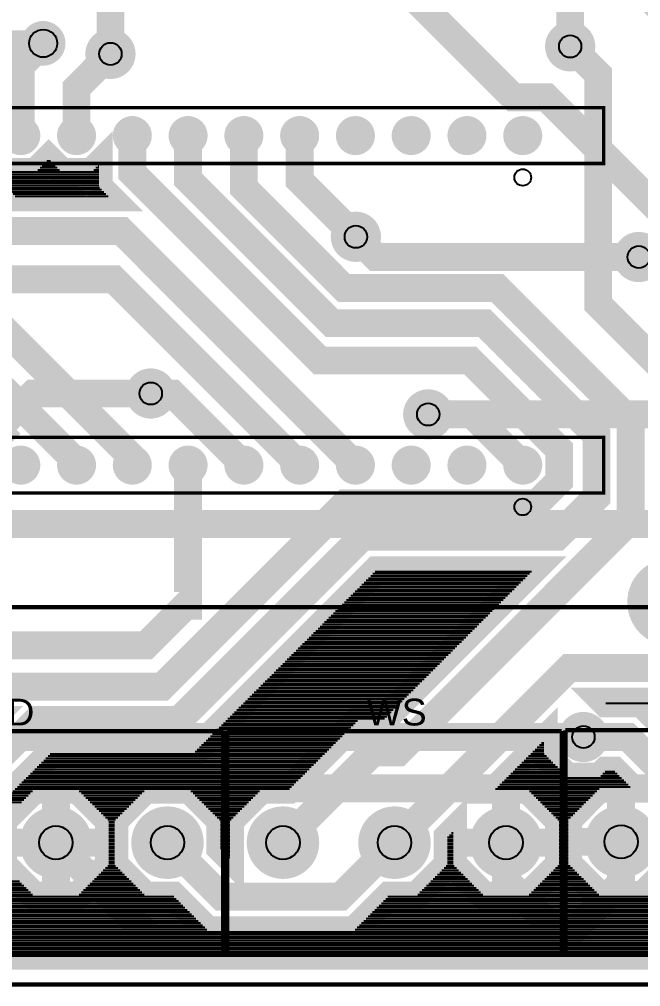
# Model space of a CAD drawing. Header units: centimetres. Extents: x -9.9 to 7.2, y -11.4 to -3.5.
# Drawn here: x -3.399 to -0.569, y -11.4 to -6.997 of the extents above; entities that cross this region are included whole.
import ezdxf

# ---------------------------------------------------------------- set-up
doc = ezdxf.new("R2010")
doc.units = ezdxf.units.CM
doc.layers.get('0').update_dxf_attribs({"linetype": 'CONTINUOUS'})

# ---------------------------------------------------------------- blocks, each defined once
blk = doc.blocks.new('EPAD')
at = {"const_width": 0.5}
blk.add_lwpolyline([(-0.25, 0, 1), (0.25, 0, 1)], format="xyb", close=True, dxfattribs=at)

msp = doc.modelspace()

# ---------------------------------------------------------------- linework, layer by layer
for points, const_width in [([(-9.520101, -9.67239), (-0.420101, -9.67239), (-0.420101, -4.07239), (-9.520101, -4.07239), (-9.520101, -9.67239)], 0.02032), ([(-9.520101, -9.67239), (-0.420101, -9.67239), (-0.420101, -4.07239), (-9.520101, -4.07239), (-9.520101, -9.67239)], 0.02032), ([(-2.983533, -7.154153), (-2.983533, -6.705355), (-2.178578, -5.9004), (3.618183, -5.9004), (4.130375, -6.412592), (4.130375, -7.975356)], 0.127), ([(-0.89, -7.12), (-0.89, -6.59), (-0.45, -6.15)], 0.127), ([(-2.25, -6.25), (-1.148277, -7.351723), (-0.998466, -7.351723), (0.416217, -8.766406), (0.416217, -9.266413), (1.170134, -10.02033), (1.59512, -10.02033)], 0.127), ([(2.02, -7.36), (-0.014709, -7.36), (-0.567709, -6.807)], 0.2032), ([(2.02, -8.49), (2.02, -8.817565), (1.97229, -8.865275), (1.490566, -8.865275), (-0.567709, -6.807)], 0.2032), ([(-3.54, -7.11), (-3.294, -7.11), (-3.29, -7.106)], 0.127), ([(-3.294, -7.11), (-3.391991, -7.207991), (-3.391991, -7.4498), (-3.392, -7.526)], 0.127), ([(-1.69, -10.744701), (-0.895299, -9.95), (-0.306321, -9.95), (-0.125453, -9.769132), (-0.125453, -8.93085), (-0.762549, -8.293754), (-0.762549, -7.247451), (-0.89, -7.12)], 0.127), ([(-3.138, -7.526), (-3.138, -7.30862), (-2.983533, -7.154153)], 0.127), ([(-0.7377, -7.399), (-6.3003, -7.399), (-6.3003, -7.653), (-0.7377, -7.653), (-0.7377, -7.399)], 0.01524), ([(-0.7377, -7.399), (-6.3003, -7.399), (-6.3003, -7.653), (-0.7377, -7.653), (-0.7377, -7.399)], 0.01524), ([(-2.884, -7.526), (-2.884, -7.696), (-2.03, -8.55), (-1.345051, -8.55), (-0.94, -8.955051), (-0.94, -9.098079), (-1.04188, -9.199959), (-1.91354, -9.199959), (-2.74771, -10.034129), (-3.647489, -10.034129), (-4.247341, -10.633981), (-4.247341, -10.830808), (-4.248, -10.744701)], 0.127), ([(-2.63, -7.526), (-2.63, -7.725399), (-1.975399, -8.38), (-1.280733, -8.38), (-0.77, -8.890733), (-0.77, -9.171769), (-0.950522, -9.352291), (-1.836191, -9.352291), (-2.670341, -10.186441), (-3.319444, -10.186441), (-3.74, -10.606997), (-3.74, -10.744701)], 0.127), ([(-2.376, -7.526), (-2.376, -7.764), (-1.92, -8.22), (-1.221156, -8.22), (-0.614, -8.827156), (-0.614, -9.274), (-1.674444, -10.334444), (-1.787743, -10.334444), (-2.198, -10.744701)], 0.127), ([(-1.865943, -7.986688), (-2.122, -7.730631), (-2.122, -7.526)], 0.127), ([(-3.519, -7.632485), (-3.460386, -7.691099), (-3.323614, -7.691099), (-3.265, -7.632485), (-3.206386, -7.691099), (-3.069614, -7.691099), (-3.036399, -7.657884), (-3.036399, -7.759125), (-2.987923, -7.807601), (-3.410953, -7.807601), (-3.436353, -7.782201), (-3.583647, -7.782201)], 0.127), ([(-3.51, -7.96), (-2.934, -7.96), (-1.868, -9.026)], 0.127), ([(-0.577537, -8.078717), (-1.773914, -8.078717), (-1.865943, -7.986688)], 0.127), ([(2.936, -10.740701), (2.936, -9.536), (2.47263, -9.07263), (0.968551, -9.07263), (-0.025362, -8.078717), (-0.577537, -8.078717)], 0.127), ([(-3.51, -8.18), (-2.968, -8.18), (-2.122, -9.026)], 0.127), ([(-3.52, -8.41), (-3.465961, -8.41), (-2.884, -8.991961), (-2.884, -9.026)], 0.127), ([(-0.19, -8.596416), (0.256042, -9.042458), (0.256042, -9.356042), (0.29741, -9.39741), (0.29741, -10.406172), (0.2064, -10.497182), (-8.679462, -10.497182), (-8.776581, -10.594301), (-8.89, -10.746701)], 0.127), ([(-1.53645, -8.79515), (-0.388734, -8.79515), (-0.19, -8.596416)], 0.127), ([(-3.52, -8.63), (-3.138, -9.012), (-3.138, -9.026)], 0.127), ([(-2.8, -8.7), (-3.335192, -8.7), (-3.448456, -8.813264), (-5.976389, -8.813264), (-6.426269, -9.263144), (-6.426269, -9.319929)], 0.127), ([(-2.376, -9.026), (-2.702, -8.7), (-2.8, -8.7)], 0.127), ([(-3.557725, -8.807799), (-3.482504, -8.88302), (-3.519, -8.919515)], 0.127), ([(-1.106, -9.026), (-1.33685, -8.79515), (-1.53645, -8.79515)], 0.127), ([(-0.7377, -8.899), (-6.3003, -8.899), (-6.3003, -9.153), (-0.7377, -9.153), (-0.7377, -8.899)], 0.01524), ([(-0.7377, -8.899), (-6.3003, -8.899), (-6.3003, -9.153), (-0.7377, -9.153), (-0.7377, -8.899)], 0.01524), ([(-2.63, -9.026), (-2.63, -9.666701), (-2.642134, -9.666701), (-2.822134, -9.846701), (-3.733599, -9.846701), (-4.494, -10.607102), (-4.494, -10.826245), (-4.665922, -10.998167), (-5.036534, -10.998167), (-5.284, -10.750701)], 0.127), ([(0.111163, -9.464854), (-0.059629, -9.294062), (-4.186374, -9.294062), (-4.226745, -9.253691)], 0.127), ([(-3.530466, -10.612987), (-3.256319, -10.33884), (-2.607216, -10.33884), (-1.773066, -9.50469), (-1.060214, -9.50469), (-1.737569, -10.182045), (-1.850868, -10.182045), (-2.172225, -10.503402), (-2.297949, -10.503402), (-2.439299, -10.644752), (-2.439299, -10.813878), (-2.482701, -10.770476), (-2.482701, -10.644752), (-2.624051, -10.503402), (-2.823949, -10.503402), (-2.965299, -10.644752), (-2.965299, -10.84465), (-2.823949, -10.986), (-2.698225, -10.986), (-2.541125, -11.1431), (-1.872875, -11.1431), (-1.715775, -10.986), (-1.590051, -10.986), (-1.448701, -10.84465), (-1.448701, -10.718926), (-1.423299, -10.693524), (-1.423299, -10.84465), (-1.281949, -10.986), (-1.082051, -10.986), (-0.940701, -10.84465), (-0.940701, -10.644752), (-1.082051, -10.503402), (-1.233177, -10.503402), (-1.009951, -10.280176), (-1.009951, -10.338419), (-0.904311, -10.444059), (-0.754913, -10.444059), (-0.726973, -10.416119), (-0.690106, -10.416119), (-0.606823, -10.499402), (-0.757949, -10.499402), (-0.899299, -10.640752), (-0.899299, -10.84065), (-0.757949, -10.982), (-0.558051, -10.982), (-0.416701, -10.84065)], 0.127), ([(-0.175775, -10.499402), (-0.563856, -10.111321), (-0.726973, -10.111321), (-0.735895, -10.102399), (-0.243196, -10.102399)], 0.127), ([(-0.829612, -10.26372), (-4.107301, -10.26372), (-4.266575, -10.104446)], 0.127), ([(-3.584364, -10.186528), (-3.535055, -10.186528), (-3.892399, -10.543872)], 0.127), ([(-0.15, -10.740701), (-0.626981, -10.26372), (-0.829612, -10.26372)], 0.127), ([(-2.47, -10.236701), (-2.47, -11.252701), (-4.502, -11.252701)], 0.02032), ([(-4.502, -10.236701), (-2.47, -10.236701)], 0.02032), ([(-2.47, -10.236701), (-2.47, -11.252701), (-4.502, -11.252701)], 0.02032), ([(-4.502, -10.236701), (-2.47, -10.236701)], 0.02032), ([(-2.452, -10.236701), (-2.452, -11.252701)], 0.02032), ([(-0.928, -10.236701), (-2.452, -10.236701)], 0.02032), ([(-2.452, -10.236701), (-2.452, -11.252701)], 0.02032), ([(-0.928, -10.236701), (-2.452, -10.236701)], 0.02032), ([(-0.928, -10.236701), (-0.928, -11.252701)], 0.02032), ([(-0.928, -10.236701), (-0.928, -11.252701)], 0.02032), ([(-0.912, -10.232701), (-0.912, -11.248701)], 0.02032), ([(0.612, -10.232701), (-0.912, -10.232701)], 0.02032), ([(-0.912, -10.232701), (-0.912, -11.248701)], 0.02032), ([(0.612, -10.232701), (-0.912, -10.232701)], 0.02032), ([(-0.658, -10.499402), (-0.658, -10.740701)], 0.127), ([(-3.331949, -10.986), (-3.132051, -10.986), (-2.990701, -10.84465), (-2.990701, -10.644752), (-3.132051, -10.503402), (-3.331949, -10.503402), (-3.473299, -10.644752), (-3.473299, -10.84465), (-3.331949, -10.986)], 0.127), ([(-3.232, -10.503402), (-3.232, -10.744701)], 0.127), ([(-1.182, -10.503402), (-1.182, -10.744701)], 0.127), ([(-9.398, -10.746701), (-8.93745, -11.207251), (-2.722281, -11.207251), (-2.7, -11.18497)], 0.127), ([(-3.473299, -10.744701), (-3.232, -10.744701)], 0.127), ([(-3.232, -10.744701), (-2.791731, -11.18497), (-2.7, -11.18497), (-0.915017, -11.18497)], 0.127), ([(-2.990701, -10.744701), (-3.232, -10.744701)], 0.127), ([(-3.232, -10.986), (-3.232, -10.744701)], 0.127), ([(-2.724, -10.744701), (-2.478, -10.990701), (-1.936, -10.990701), (-1.69, -10.744701)], 0.127), ([(-1.423299, -10.744701), (-1.182, -10.744701)], 0.127), ([(-0.658, -10.740701), (-0.658, -10.927953), (-0.915017, -11.18497), (-1.182, -10.917987), (-1.182, -10.744701)], 0.127), ([(-0.940701, -10.744701), (-1.182, -10.744701)], 0.127), ([(-1.182, -10.986), (-1.182, -10.744701)], 0.127), ([(-0.899299, -10.740701), (-0.658, -10.740701)], 0.127), ([(-0.416701, -10.740701), (-0.658, -10.740701)], 0.127), ([(-0.658, -10.982), (-0.658, -10.740701)], 0.127), ([(2.201775, -11.26), (-9.74, -11.26)], 0.127), ([(-2.452, -11.252701), (-0.928, -11.252701)], 0.02032), ([(-2.452, -11.252701), (-0.928, -11.252701)], 0.02032), ([(-0.912, -11.248701), (0.612, -11.248701)], 0.02032), ([(-0.912, -11.248701), (0.612, -11.248701)], 0.02032), ([(-9.69, -11.39), (6.99, -11.39)], 0.02032), ([(-9.69, -11.39), (6.99, -11.39)], 0.02032)]:
    msp.add_lwpolyline(points, dxfattribs=dict(const_width=const_width))
for points in [[(-3.294031, -7.661516), (-3.235969, -7.661516)], [(-3.284031, -7.651516), (-3.245969, -7.651516)], [(-3.274031, -7.641516), (-3.255969, -7.641516)], [(-3.040031, -7.661516), (-3.036399, -7.661516)], [(-9.74, -7.691516), (-3.036399, -7.691516)], [(-9.74, -7.701516), (-3.036399, -7.701516)], [(-3.314031, -7.681516), (-3.215969, -7.681516)], [(-3.304031, -7.671516), (-3.225969, -7.671516)], [(-3.060031, -7.681516), (-3.036399, -7.681516)], [(-3.050031, -7.671516), (-3.036399, -7.671516)], [(-9.74, -7.711516), (-3.036399, -7.711516)], [(-9.74, -7.721516), (-3.036399, -7.721516)], [(-9.74, -7.731516), (-3.036399, -7.731516)], [(-9.74, -7.741516), (-3.036399, -7.741516)], [(-9.74, -7.751516), (-3.036399, -7.751516)], [(-9.74, -7.761516), (-3.034008, -7.761516)], [(-9.74, -7.771516), (-3.024008, -7.771516)], [(-9.74, -7.781516), (-3.014008, -7.781516)], [(-3.427038, -7.791516), (-3.004008, -7.791516)], [(-3.417038, -7.801516), (-2.994008, -7.801516)], [(-1.778376, -9.51), (-1.065524, -9.51)], [(-1.818376, -9.55), (-1.105524, -9.55)], [(-1.808376, -9.54), (-1.095524, -9.54)], [(-1.798376, -9.53), (-1.085524, -9.53)], [(-1.788376, -9.52), (-1.075524, -9.52)], [(-1.858376, -9.59), (-1.145524, -9.59)], [(-1.848376, -9.58), (-1.135524, -9.58)], [(-1.838376, -9.57), (-1.125524, -9.57)], [(-1.828376, -9.56), (-1.115524, -9.56)], [(-1.908376, -9.64), (-1.195524, -9.64)], [(-1.898376, -9.63), (-1.185524, -9.63)], [(-1.888376, -9.62), (-1.175524, -9.62)], [(-1.878376, -9.61), (-1.165524, -9.61)], [(-1.868376, -9.6), (-1.155524, -9.6)], [(-1.948376, -9.68), (-1.235524, -9.68)], [(-1.938376, -9.67), (-1.225524, -9.67)], [(-1.928376, -9.66), (-1.215524, -9.66)], [(-1.918376, -9.65), (-1.205524, -9.65)], [(-1.998376, -9.73), (-1.285524, -9.73)], [(-1.988376, -9.72), (-1.275524, -9.72)], [(-1.978376, -9.71), (-1.265524, -9.71)], [(-1.968376, -9.7), (-1.255524, -9.7)], [(-1.958376, -9.69), (-1.245524, -9.69)], [(-2.038376, -9.77), (-1.325524, -9.77)], [(-2.028376, -9.76), (-1.315524, -9.76)], [(-2.018376, -9.75), (-1.305524, -9.75)], [(-2.008376, -9.74), (-1.295524, -9.74)], [(-2.078376, -9.81), (-1.365524, -9.81)], [(-2.068376, -9.8), (-1.355524, -9.8)], [(-2.058376, -9.79), (-1.345524, -9.79)], [(-2.048376, -9.78), (-1.335524, -9.78)], [(-2.128376, -9.86), (-1.415524, -9.86)], [(-2.118376, -9.85), (-1.405524, -9.85)], [(-2.108376, -9.84), (-1.395524, -9.84)], [(-2.098376, -9.83), (-1.385524, -9.83)], [(-2.088376, -9.82), (-1.375524, -9.82)], [(-2.168376, -9.9), (-1.455524, -9.9)], [(-2.158376, -9.89), (-1.445524, -9.89)], [(-2.148376, -9.88), (-1.435524, -9.88)], [(-2.138376, -9.87), (-1.425524, -9.87)], [(-2.218376, -9.95), (-1.505524, -9.95)], [(-2.208376, -9.94), (-1.495524, -9.94)], [(-2.198376, -9.93), (-1.485524, -9.93)], [(-2.188376, -9.92), (-1.475524, -9.92)], [(-2.178376, -9.91), (-1.465524, -9.91)], [(-2.258376, -9.99), (-1.545524, -9.99)], [(-2.248376, -9.98), (-1.535524, -9.98)], [(-2.238376, -9.97), (-1.525524, -9.97)], [(-2.228376, -9.96), (-1.515524, -9.96)], [(-2.298376, -10.03), (-1.585524, -10.03)], [(-2.288376, -10.02), (-1.575524, -10.02)], [(-2.278376, -10.01), (-1.565524, -10.01)], [(-2.268376, -10), (-1.555524, -10)], [(-2.348376, -10.08), (-1.635524, -10.08)], [(-2.338376, -10.07), (-1.625524, -10.07)], [(-2.328376, -10.06), (-1.615524, -10.06)], [(-2.318376, -10.05), (-1.605524, -10.05)], [(-2.308376, -10.04), (-1.595524, -10.04)], [(-2.388376, -10.12), (-1.675524, -10.12)], [(-2.378376, -10.11), (-1.665524, -10.11)], [(-2.368376, -10.1), (-1.655524, -10.1)], [(-2.358376, -10.09), (-1.645524, -10.09)], [(-0.728294, -10.11), (0.205601, -10.11)], [(-2.438376, -10.17), (-1.725524, -10.17)], [(-2.428376, -10.16), (-1.715524, -10.16)], [(-2.418376, -10.15), (-1.705524, -10.15)], [(-2.408376, -10.14), (-1.695524, -10.14)], [(-2.398376, -10.13), (-1.685524, -10.13)], [(-2.478376, -10.21), (-1.878823, -10.21)], [(-2.468376, -10.2), (-1.868823, -10.2)], [(-2.458376, -10.19), (-1.858823, -10.19)], [(-2.448376, -10.18), (-1.735524, -10.18)], [(-2.518376, -10.25), (-1.918823, -10.25)], [(-2.508376, -10.24), (-1.908823, -10.24)], [(-2.498376, -10.23), (-1.898823, -10.23)], [(-2.488376, -10.22), (-1.888823, -10.22)], [(-2.568376, -10.3), (-1.968823, -10.3)], [(-2.558376, -10.29), (-1.958823, -10.29)], [(-2.548376, -10.28), (-1.948823, -10.28)], [(-2.538376, -10.27), (-1.938823, -10.27)], [(-2.528376, -10.26), (-1.928823, -10.26)], [(-1.029775, -10.3), (-1.009951, -10.3)], [(-1.019775, -10.29), (-1.009951, -10.29)], [(-3.257479, -10.34), (-2.008823, -10.34)], [(-2.598376, -10.33), (-1.998823, -10.33)], [(-2.588376, -10.32), (-1.988823, -10.32)], [(-2.578376, -10.31), (-1.978823, -10.31)], [(-1.069775, -10.34), (-1.00837, -10.34)], [(-1.059775, -10.33), (-1.009951, -10.33)], [(-1.049775, -10.32), (-1.009951, -10.32)], [(-1.039775, -10.31), (-1.009951, -10.31)], [(-3.307479, -10.39), (-2.058823, -10.39)], [(-3.297479, -10.38), (-2.048823, -10.38)], [(-3.287479, -10.37), (-2.038823, -10.37)], [(-3.277479, -10.36), (-2.028823, -10.36)], [(-3.267479, -10.35), (-2.018823, -10.35)], [(-1.119775, -10.39), (-0.95837, -10.39)], [(-1.109775, -10.38), (-0.96837, -10.38)], [(-1.099775, -10.37), (-0.97837, -10.37)], [(-1.089775, -10.36), (-0.98837, -10.36)], [(-1.079775, -10.35), (-0.99837, -10.35)], [(-3.347479, -10.43), (-2.098823, -10.43)], [(-3.337479, -10.42), (-2.088823, -10.42)], [(-3.327479, -10.41), (-2.078823, -10.41)], [(-3.317479, -10.4), (-2.068823, -10.4)], [(-1.159775, -10.43), (-0.91837, -10.43)], [(-1.149775, -10.42), (-0.92837, -10.42)], [(-1.139775, -10.41), (-0.93837, -10.41)], [(-1.129775, -10.4), (-0.94837, -10.4)], [(-0.740854, -10.43), (-0.676225, -10.43)], [(-0.730854, -10.42), (-0.686225, -10.42)], [(-3.397479, -10.48), (-2.148823, -10.48)], [(-3.387479, -10.47), (-2.138823, -10.47)], [(-3.377479, -10.46), (-2.128823, -10.46)], [(-3.367479, -10.45), (-2.118823, -10.45)], [(-3.357479, -10.44), (-2.108823, -10.44)], [(-1.209775, -10.48), (-0.626225, -10.48)], [(-1.199775, -10.47), (-0.636225, -10.47)], [(-1.189775, -10.46), (-0.646225, -10.46)], [(-1.179775, -10.45), (-0.656225, -10.45)], [(-1.169775, -10.44), (-0.90837, -10.44)], [(-0.750854, -10.44), (-0.666225, -10.44)], [(-3.437479, -10.52), (-3.348547, -10.52)], [(-3.427479, -10.51), (-3.338547, -10.51)], [(-3.417479, -10.5), (-2.168823, -10.5)], [(-3.407479, -10.49), (-2.158823, -10.49)], [(-3.125453, -10.51), (-2.830547, -10.51)], [(-3.115453, -10.52), (-2.840547, -10.52)], [(-2.617453, -10.51), (-2.304547, -10.51)], [(-2.607453, -10.52), (-2.314547, -10.52)], [(-1.229775, -10.5), (-0.758547, -10.5)], [(-1.219775, -10.49), (-0.616225, -10.49)], [(-1.075453, -10.51), (-0.768547, -10.51)], [(-1.065453, -10.52), (-0.778547, -10.52)], [(-3.477479, -10.56), (-3.388547, -10.56)], [(-3.467479, -10.55), (-3.378547, -10.55)], [(-3.457479, -10.54), (-3.368547, -10.54)], [(-3.447479, -10.53), (-3.358547, -10.53)], [(-3.105453, -10.53), (-2.850547, -10.53)], [(-3.095453, -10.54), (-2.860547, -10.54)], [(-3.085453, -10.55), (-2.870547, -10.55)], [(-3.075453, -10.56), (-2.880547, -10.56)], [(-2.597453, -10.53), (-2.324547, -10.53)], [(-2.587453, -10.54), (-2.334547, -10.54)], [(-2.577453, -10.55), (-2.344547, -10.55)], [(-2.567453, -10.56), (-2.354547, -10.56)], [(-1.055453, -10.53), (-0.788547, -10.53)], [(-1.045453, -10.54), (-0.798547, -10.54)], [(-1.035453, -10.55), (-0.808547, -10.55)], [(-1.025453, -10.56), (-0.818547, -10.56)], [(-3.065453, -10.57), (-2.890547, -10.57)], [(-3.055453, -10.58), (-2.900547, -10.58)], [(-3.045453, -10.59), (-2.910547, -10.59)], [(-3.035453, -10.6), (-2.920547, -10.6)], [(-3.025453, -10.61), (-2.930547, -10.61)], [(-2.557453, -10.57), (-2.364547, -10.57)], [(-2.547453, -10.58), (-2.374547, -10.58)], [(-2.537453, -10.59), (-2.384547, -10.59)], [(-2.527453, -10.6), (-2.394547, -10.6)], [(-2.517453, -10.61), (-2.404547, -10.61)], [(-1.015453, -10.57), (-0.828547, -10.57)], [(-1.005453, -10.58), (-0.838547, -10.58)], [(-0.995453, -10.59), (-0.848547, -10.59)], [(-0.985453, -10.6), (-0.858547, -10.6)], [(-0.975453, -10.61), (-0.868547, -10.61)], [(-3.015453, -10.62), (-2.940547, -10.62)], [(-3.005453, -10.63), (-2.950547, -10.63)], [(-2.995453, -10.64), (-2.960547, -10.64)], [(-2.990701, -10.65), (-2.965299, -10.65)], [(-2.507453, -10.62), (-2.414547, -10.62)], [(-2.497453, -10.63), (-2.424547, -10.63)], [(-2.487453, -10.64), (-2.434547, -10.64)], [(-2.482701, -10.65), (-2.439299, -10.65)], [(-0.965453, -10.62), (-0.878547, -10.62)], [(-0.955453, -10.63), (-0.888547, -10.63)], [(-0.945453, -10.64), (-0.898547, -10.64)], [(-0.940701, -10.65), (-0.899299, -10.65)], [(-2.990701, -10.66), (-2.965299, -10.66)], [(-2.990701, -10.67), (-2.965299, -10.67)], [(-2.990701, -10.68), (-2.965299, -10.68)], [(-2.990701, -10.69), (-2.965299, -10.69)], [(-2.990701, -10.7), (-2.965299, -10.7)], [(-2.482701, -10.66), (-2.439299, -10.66)], [(-2.482701, -10.67), (-2.439299, -10.67)], [(-2.482701, -10.68), (-2.439299, -10.68)], [(-2.482701, -10.69), (-2.439299, -10.69)], [(-2.482701, -10.7), (-2.439299, -10.7)], [(-1.429775, -10.7), (-1.423299, -10.7)], [(-0.940701, -10.66), (-0.899299, -10.66)], [(-0.940701, -10.67), (-0.899299, -10.67)], [(-0.940701, -10.68), (-0.899299, -10.68)], [(-0.940701, -10.69), (-0.899299, -10.69)], [(-0.940701, -10.7), (-0.899299, -10.7)], [(-2.990701, -10.71), (-2.965299, -10.71)], [(-2.990701, -10.72), (-2.965299, -10.72)], [(-2.990701, -10.73), (-2.965299, -10.73)], [(-2.990701, -10.74), (-2.965299, -10.74)], [(-2.482701, -10.71), (-2.439299, -10.71)], [(-2.482701, -10.72), (-2.439299, -10.72)], [(-2.482701, -10.73), (-2.439299, -10.73)], [(-2.482701, -10.74), (-2.439299, -10.74)], [(-1.448701, -10.72), (-1.423299, -10.72)], [(-1.448701, -10.73), (-1.423299, -10.73)], [(-1.448701, -10.74), (-1.423299, -10.74)], [(-1.439775, -10.71), (-1.423299, -10.71)], [(-0.940701, -10.71), (-0.899299, -10.71)], [(-0.940701, -10.72), (-0.899299, -10.72)], [(-0.940701, -10.73), (-0.899299, -10.73)], [(-0.940701, -10.74), (-0.899299, -10.74)], [(-2.990701, -10.75), (-2.965299, -10.75)], [(-2.990701, -10.76), (-2.965299, -10.76)], [(-2.990701, -10.77), (-2.965299, -10.77)], [(-2.990701, -10.78), (-2.965299, -10.78)], [(-2.482701, -10.75), (-2.439299, -10.75)], [(-2.482701, -10.76), (-2.439299, -10.76)], [(-2.482701, -10.77), (-2.439299, -10.77)], [(-2.473177, -10.78), (-2.439299, -10.78)], [(-1.448701, -10.75), (-1.423299, -10.75)], [(-1.448701, -10.76), (-1.423299, -10.76)], [(-1.448701, -10.77), (-1.423299, -10.77)], [(-1.448701, -10.78), (-1.423299, -10.78)], [(-0.940701, -10.75), (-0.899299, -10.75)], [(-0.940701, -10.76), (-0.899299, -10.76)], [(-0.940701, -10.77), (-0.899299, -10.77)], [(-0.940701, -10.78), (-0.899299, -10.78)], [(-2.990701, -10.79), (-2.965299, -10.79)], [(-2.990701, -10.8), (-2.965299, -10.8)], [(-2.990701, -10.81), (-2.965299, -10.81)], [(-2.990701, -10.82), (-2.965299, -10.82)], [(-2.990701, -10.83), (-2.965299, -10.83)], [(-2.463177, -10.79), (-2.439299, -10.79)], [(-2.453177, -10.8), (-2.439299, -10.8)], [(-2.443177, -10.81), (-2.439299, -10.81)], [(-1.448701, -10.79), (-1.423299, -10.79)], [(-1.448701, -10.8), (-1.423299, -10.8)], [(-1.448701, -10.81), (-1.423299, -10.81)], [(-1.448701, -10.82), (-1.423299, -10.82)], [(-1.448701, -10.83), (-1.423299, -10.83)], [(-0.940701, -10.79), (-0.899299, -10.79)], [(-0.940701, -10.8), (-0.899299, -10.8)], [(-0.940701, -10.81), (-0.899299, -10.81)], [(-0.940701, -10.82), (-0.899299, -10.82)], [(-0.940701, -10.83), (-0.899299, -10.83)], [(-3.016051, -10.87), (-2.939949, -10.87)], [(-3.006051, -10.86), (-2.949949, -10.86)], [(-2.996051, -10.85), (-2.959949, -10.85)], [(-2.990701, -10.84), (-2.965299, -10.84)], [(-1.474051, -10.87), (-1.397949, -10.87)], [(-1.464051, -10.86), (-1.407949, -10.86)], [(-1.454051, -10.85), (-1.417949, -10.85)], [(-1.448701, -10.84), (-1.423299, -10.84)], [(-0.966051, -10.87), (-0.869949, -10.87)], [(-0.956051, -10.86), (-0.879949, -10.86)], [(-0.946051, -10.85), (-0.889949, -10.85)], [(-0.940701, -10.84), (-0.899299, -10.84)], [(-3.574051, -10.92), (-3.397949, -10.92)], [(-3.066051, -10.92), (-2.889949, -10.92)], [(-3.056051, -10.91), (-2.899949, -10.91)], [(-3.046051, -10.9), (-2.909949, -10.9)], [(-3.036051, -10.89), (-2.919949, -10.89)], [(-3.026051, -10.88), (-2.929949, -10.88)], [(-1.524051, -10.92), (-1.347949, -10.92)], [(-1.514051, -10.91), (-1.357949, -10.91)], [(-1.504051, -10.9), (-1.367949, -10.9)], [(-1.494051, -10.89), (-1.377949, -10.89)], [(-1.484051, -10.88), (-1.387949, -10.88)], [(-1.016051, -10.92), (-0.819949, -10.92)], [(-1.006051, -10.91), (-0.829949, -10.91)], [(-0.996051, -10.9), (-0.839949, -10.9)], [(-0.986051, -10.89), (-0.849949, -10.89)], [(-0.976051, -10.88), (-0.859949, -10.88)], [(-3.614051, -10.96), (-3.357949, -10.96)], [(-3.604051, -10.95), (-3.367949, -10.95)], [(-3.594051, -10.94), (-3.377949, -10.94)], [(-3.584051, -10.93), (-3.387949, -10.93)], [(-3.106051, -10.96), (-2.849949, -10.96)], [(-3.096051, -10.95), (-2.859949, -10.95)], [(-3.086051, -10.94), (-2.869949, -10.94)], [(-3.076051, -10.93), (-2.879949, -10.93)], [(-1.564051, -10.96), (-1.307949, -10.96)], [(-1.554051, -10.95), (-1.317949, -10.95)], [(-1.544051, -10.94), (-1.327949, -10.94)], [(-1.534051, -10.93), (-1.337949, -10.93)], [(-1.056051, -10.96), (-0.779949, -10.96)], [(-1.046051, -10.95), (-0.789949, -10.95)], [(-1.036051, -10.94), (-0.799949, -10.94)], [(-1.026051, -10.93), (-0.809949, -10.93)], [(-4.452231, -11), (-2.684225, -11)], [(-4.442231, -10.99), (-2.694225, -10.99)], [(-3.634051, -10.98), (-3.337949, -10.98)], [(-3.624051, -10.97), (-3.347949, -10.97)], [(-3.126051, -10.98), (-2.829949, -10.98)], [(-3.116051, -10.97), (-2.839949, -10.97)], [(-1.729775, -11), (1.941775, -11)], [(-1.719775, -10.99), (1.931775, -10.99)], [(-1.584051, -10.98), (-1.287949, -10.98)], [(-1.574051, -10.97), (-1.297949, -10.97)], [(-1.076051, -10.98), (-0.759949, -10.98)], [(-1.066051, -10.97), (-0.769949, -10.97)], [(-4.502231, -11.05), (-2.634225, -11.05)], [(-4.492231, -11.04), (-2.644225, -11.04)], [(-4.482231, -11.03), (-2.654225, -11.03)], [(-4.472231, -11.02), (-2.664225, -11.02)], [(-4.462231, -11.01), (-2.674225, -11.01)], [(-1.779775, -11.05), (1.991775, -11.05)], [(-1.769775, -11.04), (1.981775, -11.04)], [(-1.759775, -11.03), (1.971775, -11.03)], [(-1.749775, -11.02), (1.961775, -11.02)], [(-1.739775, -11.01), (1.951775, -11.01)], [(-4.542231, -11.09), (-2.594225, -11.09)], [(-4.532231, -11.08), (-2.604225, -11.08)], [(-4.522231, -11.07), (-2.614225, -11.07)], [(-4.512231, -11.06), (-2.624225, -11.06)], [(-1.819775, -11.09), (2.031775, -11.09)], [(-1.809775, -11.08), (2.021775, -11.08)], [(-1.799775, -11.07), (2.011775, -11.07)], [(-1.789775, -11.06), (2.001775, -11.06)], [(-4.592231, -11.14), (-2.544225, -11.14)], [(-4.582231, -11.13), (-2.554225, -11.13)], [(-4.572231, -11.12), (-2.564225, -11.12)], [(-4.562231, -11.11), (-2.574225, -11.11)], [(-4.552231, -11.1), (-2.584225, -11.1)], [(-1.869775, -11.14), (2.081775, -11.14)], [(-1.859775, -11.13), (2.071775, -11.13)], [(-1.849775, -11.12), (2.061775, -11.12)], [(-1.839775, -11.11), (2.051775, -11.11)], [(-1.829775, -11.1), (2.041775, -11.1)], [(-7.557775, -11.18), (2.121775, -11.18)], [(-7.547775, -11.17), (2.111775, -11.17)], [(-6.50529, -11.16), (2.101775, -11.16)], [(-4.602231, -11.15), (2.091775, -11.15)], [(-9.74, -11.2), (2.141775, -11.2)], [(-9.74, -11.21), (2.151775, -11.21)], [(-9.74, -11.22), (2.161775, -11.22)], [(-7.567775, -11.19), (2.131775, -11.19)], [(-9.74, -11.23), (2.171775, -11.23)], [(-9.74, -11.24), (2.181775, -11.24)], [(-9.74, -11.25), (2.191775, -11.25)], [(-9.74, -11.26), (2.201775, -11.26)]]:
    msp.add_lwpolyline(points)
for centre, radius in [((-3.29, -7.106), 0.0635), ((-0.89, -7.12), 0.0508), ((-2.983533, -7.154153), 0.0508), ((-1.106, -7.7165), 0.0381), ((-1.106, -7.7165), 0.0381), ((-1.865943, -7.986688), 0.0508), ((-0.577537, -8.078717), 0.0508), ((-2.8, -8.7), 0.0508), ((-1.53645, -8.79515), 0.0508), ((-1.106, -9.2165), 0.0381), ((-1.106, -9.2165), 0.0381), ((-0.829612, -10.26372), 0.0508), ((-3.232, -10.744701), 0.0762), ((-2.724, -10.744701), 0.0762), ((-2.198, -10.744701), 0.0762), ((-1.69, -10.744701), 0.0762), ((-1.182, -10.744701), 0.0762), ((-0.658, -10.740701), 0.0762)]:
    msp.add_circle(centre, radius)

# ---------------------------------------------------------------- block references
for p, xscale, yscale in [((-3.29, -7.106), 0.2032, 0.2032), ((-3.29, -7.106), 0.1778, 0.1778), ((-2.983533, -7.154153), 0.2286, 0.2286), ((-0.89, -7.12), 0.2286, 0.2286), ((-0.89, -7.12), 0.1778, 0.1778), ((-2.983533, -7.154153), 0.1778, 0.1778), ((-3.392, -7.526), 0.1778, 0.1778), ((-3.392, -7.526), 0.1778, 0.1778), ((-3.138, -7.526), 0.1778, 0.1778), ((-3.138, -7.526), 0.1778, 0.1778), ((-2.884, -7.526), 0.1778, 0.1778), ((-2.884, -7.526), 0.1778, 0.1778), ((-2.63, -7.526), 0.1778, 0.1778), ((-2.63, -7.526), 0.1778, 0.1778), ((-2.376, -7.526), 0.1778, 0.1778), ((-2.376, -7.526), 0.1778, 0.1778), ((-2.122, -7.526), 0.1778, 0.1778), ((-2.122, -7.526), 0.1778, 0.1778), ((-1.868, -7.526), 0.1778, 0.1778), ((-1.868, -7.526), 0.1778, 0.1778), ((-1.614, -7.526), 0.1778, 0.1778), ((-1.614, -7.526), 0.1778, 0.1778), ((-1.36, -7.526), 0.1778, 0.1778), ((-1.36, -7.526), 0.1778, 0.1778), ((-1.106, -7.526), 0.1778, 0.1778), ((-1.106, -7.526), 0.1778, 0.1778), ((-3.392, -7.526), 0.1524, 0.1524), ((-3.392, -7.526), 0.1524, 0.1524), ((-3.138, -7.526), 0.1524, 0.1524), ((-3.138, -7.526), 0.1524, 0.1524), ((-2.884, -7.526), 0.1524, 0.1524), ((-2.884, -7.526), 0.1524, 0.1524), ((-2.63, -7.526), 0.1524, 0.1524), ((-2.63, -7.526), 0.1524, 0.1524), ((-2.376, -7.526), 0.1524, 0.1524), ((-2.376, -7.526), 0.1524, 0.1524), ((-2.122, -7.526), 0.1524, 0.1524), ((-2.122, -7.526), 0.1524, 0.1524), ((-1.868, -7.526), 0.1524, 0.1524), ((-1.868, -7.526), 0.1524, 0.1524), ((-1.614, -7.526), 0.1524, 0.1524), ((-1.614, -7.526), 0.1524, 0.1524), ((-1.36, -7.526), 0.1524, 0.1524), ((-1.36, -7.526), 0.1524, 0.1524), ((-1.106, -7.526), 0.1524, 0.1524), ((-1.106, -7.526), 0.1524, 0.1524), ((-1.865943, -7.986688), 0.2286, 0.2286), ((-1.865943, -7.986688), 0.1778, 0.1778), ((-0.577537, -8.078717), 0.2286, 0.2286), ((-0.577537, -8.078717), 0.1778, 0.1778), ((-2.8, -8.7), 0.2286, 0.2286), ((-2.8, -8.7), 0.1778, 0.1778), ((-1.53645, -8.79515), 0.2286, 0.2286), ((-1.53645, -8.79515), 0.1778, 0.1778), ((-3.392, -9.026), 0.1778, 0.1778), ((-3.392, -9.026), 0.1778, 0.1778), ((-3.138, -9.026), 0.1778, 0.1778), ((-3.138, -9.026), 0.1778, 0.1778), ((-2.884, -9.026), 0.1778, 0.1778), ((-2.884, -9.026), 0.1778, 0.1778), ((-2.63, -9.026), 0.1778, 0.1778), ((-2.63, -9.026), 0.1778, 0.1778), ((-2.376, -9.026), 0.1778, 0.1778), ((-2.376, -9.026), 0.1778, 0.1778), ((-2.122, -9.026), 0.1778, 0.1778), ((-2.122, -9.026), 0.1778, 0.1778), ((-1.868, -9.026), 0.1778, 0.1778), ((-1.868, -9.026), 0.1778, 0.1778), ((-1.614, -9.026), 0.1778, 0.1778), ((-1.614, -9.026), 0.1778, 0.1778), ((-1.36, -9.026), 0.1778, 0.1778), ((-1.36, -9.026), 0.1778, 0.1778), ((-1.106, -9.026), 0.1778, 0.1778), ((-1.106, -9.026), 0.1778, 0.1778), ((-3.392, -9.026), 0.1524, 0.1524), ((-3.392, -9.026), 0.1524, 0.1524), ((-3.138, -9.026), 0.1524, 0.1524), ((-3.138, -9.026), 0.1524, 0.1524), ((-2.884, -9.026), 0.1524, 0.1524), ((-2.884, -9.026), 0.1524, 0.1524), ((-2.63, -9.026), 0.1524, 0.1524), ((-2.63, -9.026), 0.1524, 0.1524), ((-2.376, -9.026), 0.1524, 0.1524), ((-2.376, -9.026), 0.1524, 0.1524), ((-2.122, -9.026), 0.1524, 0.1524), ((-2.122, -9.026), 0.1524, 0.1524), ((-1.868, -9.026), 0.1524, 0.1524), ((-1.868, -9.026), 0.1524, 0.1524), ((-1.614, -9.026), 0.1524, 0.1524), ((-1.614, -9.026), 0.1524, 0.1524), ((-1.36, -9.026), 0.1524, 0.1524), ((-1.36, -9.026), 0.1524, 0.1524), ((-1.106, -9.026), 0.1524, 0.1524), ((-1.106, -9.026), 0.1524, 0.1524), ((-0.43, -9.65), 0.4, 0.4), ((-0.43, -9.65), 0.4, 0.4), ((-0.829612, -10.26372), 0.2286, 0.2286), ((-0.829612, -10.26372), 0.1778, 0.1778), ((-3.232, -10.744701), 0.3302, 0.3302), ((-3.232, -10.744701), 0.3048, 0.3048), ((-2.724, -10.744701), 0.3302, 0.3302), ((-2.724, -10.744701), 0.3048, 0.3048), ((-2.198, -10.744701), 0.3302, 0.3302), ((-2.198, -10.744701), 0.3048, 0.3048), ((-1.69, -10.744701), 0.3302, 0.3302), ((-1.69, -10.744701), 0.3048, 0.3048), ((-1.182, -10.744701), 0.3302, 0.3302), ((-1.182, -10.744701), 0.3048, 0.3048), ((-0.658, -10.740701), 0.3302, 0.3302), ((-0.658, -10.740701), 0.3048, 0.3048)]:
    msp.add_blockref('EPAD', p, dxfattribs=dict(xscale=xscale, yscale=yscale))

# ---------------------------------------------------------------- texts
at = {"width": 1.041667}
for s, p in [('WD', (-3.613, -10.211301)), ('WD', (-3.613, -10.211301)), ('WS', (-1.817, -10.211301)), ('WS', (-1.817, -10.211301))]:
    msp.add_text(s, height=0.12192, dxfattribs=at).set_placement(p)

doc.saveas('drawing.dxf')
